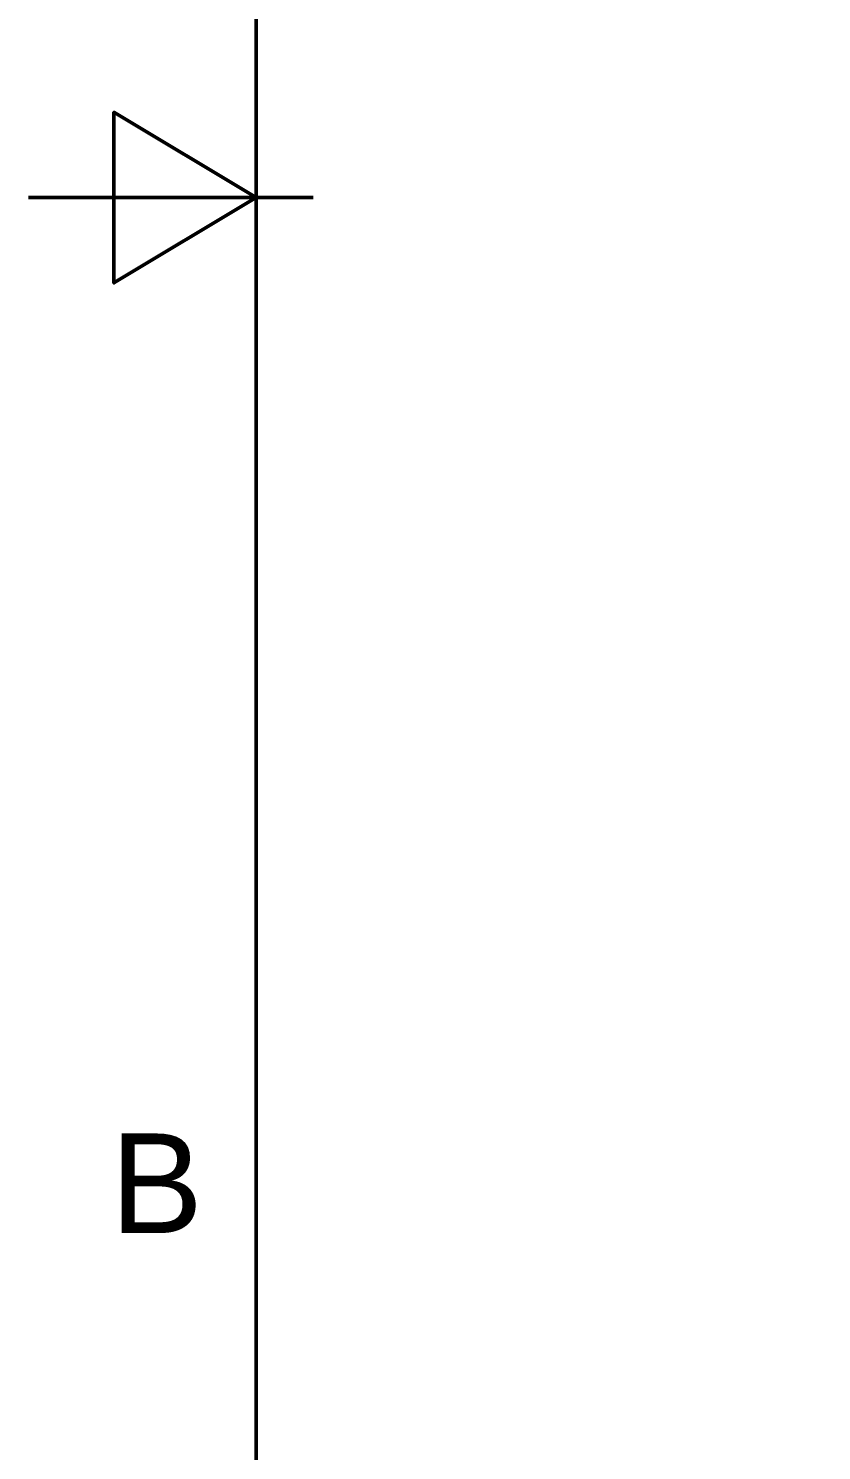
# Model space of a CAD drawing. Header units: millimetres. Extents: x 2 to 418, y 2 to 295.
# Drawn here: x 2 to 29.86, y 104.48 to 154.44 of the extents above; entities that cross this region are included whole.
import ezdxf
from ezdxf.enums import TextEntityAlignment as Align

# ---------------------------------------------------------------- set-up
doc = ezdxf.new("R2010")
doc.units = ezdxf.units.MM
doc.layers.add('RAHMEN', color=7, linetype='Continuous', lineweight=50)
doc.styles.add('ISO', font='arial.ttf')

msp = doc.modelspace()

# ---------------------------------------------------------------- linework, layer by layer
at = {"layer": 'RAHMEN'}
for p, q in [((2, 148.5), (12, 148.5)), ((10, 148.5), (5, 148.5))]:
    msp.add_line(p, q, dxfattribs=at)
for points in [[(10, 10), (410, 10), (410, 287), (10, 287)], [(10, 148.5), (5, 151.5), (5, 145.5)]]:
    msp.add_lwpolyline(points, close=True, dxfattribs=at)

# ---------------------------------------------------------------- texts
at = {"layer": 'RAHMEN', "style": 'ISO'}
msp.add_text('B', height=3.5, dxfattribs=at).set_placement((6.5, 113.875), align=Align.MIDDLE_CENTER)

doc.saveas('drawing.dxf')
